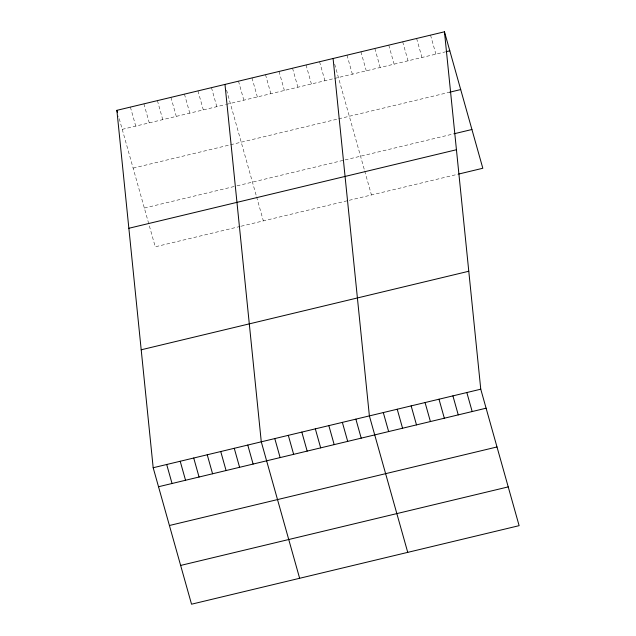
<?xml version="1.0" encoding="UTF-8"?>
<svg xmlns="http://www.w3.org/2000/svg" width="636" height="636" viewBox="0 0 636 636"><rect width="100%" height="100%" fill="white"/><g stroke="black" fill="none" stroke-linecap="round" stroke-linejoin="round"><path stroke-width="0.48" stroke-dasharray="3.18 2.39" d="M122.223 129.346L225.502 104.582M226.464 104.352L333.598 78.665M334.568 78.435L445.16 51.913M133.123 168.103L229.644 144.96M230.606 144.73L337.74 119.043M338.71 118.813L449.565 92.236M144.348 208.044L236.043 186.054M237.005 185.823L344.14 160.137M345.102 159.906L454.287 133.727M240.177 226.44L155.24 246.8L118.487 116.038M241.147 226.209L348.282 200.523M349.244 200.292L457.761 174.272M430.54 35.139L435.883 54.139M416.62 38.478L421.962 57.479M402.699 41.817L408.042 60.818M388.771 45.148L394.113 64.157M374.85 48.487L380.193 67.496M360.93 51.826L366.272 70.835M347.01 55.165L352.352 74.174M334.687 64.204L364.182 169.128M364.698 170.973L371.44 194.966M319.574 61.74L324.916 80.748M306.059 64.983L311.401 83.984M292.544 68.219L297.887 87.227M279.037 71.463L284.379 90.463M265.522 74.698L270.864 93.707M252.007 77.942L257.349 96.942M238.5 81.177L243.842 100.186M226.591 90.121L256.077 195.045M256.602 196.89L263.344 220.883M211.47 87.657L216.812 106.665M197.963 90.9L203.305 109.901M184.448 94.136L189.79 113.144M170.933 97.38L176.275 116.38M157.418 100.615L162.76 119.624M143.911 103.859L149.253 122.867M130.396 107.094L135.738 126.103"/><path stroke-width="0.95" d="M444.461 31.8L480.76 389.2L519.119 525.662L191.539 604.2L153.181 467.738L116.881 110.338L444.461 31.8L482.819 168.262L458.691 174.049M446.09 51.691L449.803 50.808M449.565 92.236L460.703 89.565M454.287 133.727L471.928 129.506M128.862 228.276L456.441 149.738M141.2 349.792L468.78 271.254M153.181 467.738L480.76 389.2M158.523 486.739L486.103 408.201M169.415 525.503L496.994 446.965M180.64 565.436L508.22 486.898M466.832 392.539L472.174 411.54M452.912 395.87L458.254 414.879M438.991 399.209L444.333 418.218M425.071 402.548L430.413 421.557M411.15 405.887L416.493 424.896M397.222 409.226L402.564 428.227M383.301 412.565L388.644 431.566M407.74 552.366L369.381 415.904L333.089 58.504M355.866 419.14L361.208 438.148M342.359 422.383L347.701 441.384M328.844 425.619L334.186 444.628M315.329 428.863L320.671 447.863M301.822 432.098L307.164 451.107M288.307 435.342L293.649 454.343M274.792 438.578L280.134 457.586M299.635 578.283L261.277 441.821L224.985 84.421M247.77 445.057L253.112 464.065M234.255 448.3L239.597 467.301M220.74 451.536L226.082 470.545M116.881 110.338L117.421 112.238M207.233 454.78L212.575 473.78M193.718 458.015L199.06 477.024M180.203 461.259L185.545 480.26M166.696 464.495L172.038 483.503"/></g></svg>
